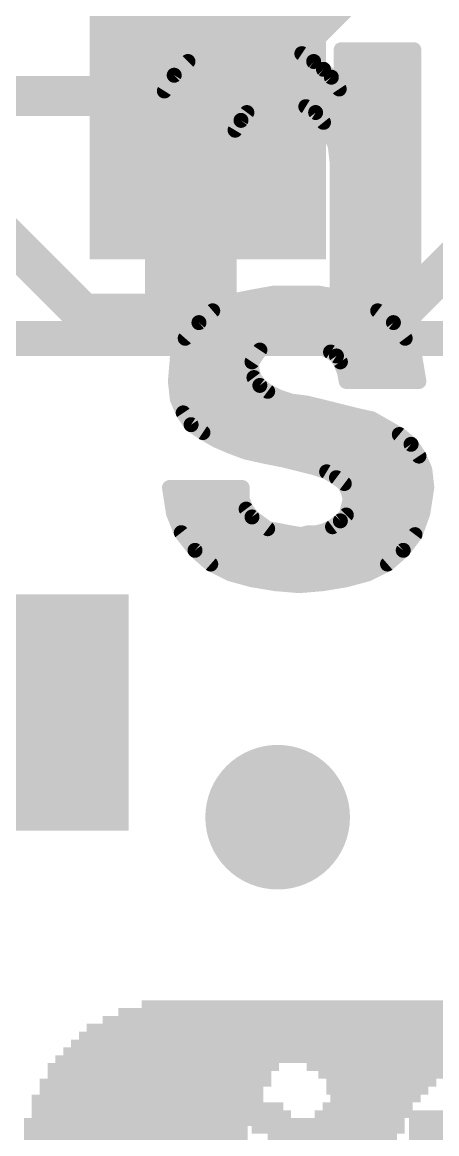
# Model space of a CAD drawing. Extents: x -32 to 103, y -61 to 35.
# Drawn here: x 21.92 to 24.03, y 8.01 to 13.68 of the extents above; entities that cross this region are included whole.
import ezdxf

# ---------------------------------------------------------------- set-up
doc = ezdxf.new("R2010")
doc.units = 0
for name, color, linetype in [('1', 12, 'CONTINUOUS'), ('16', 132, 'CONTINUOUS'), ('18', 110, 'CONTINUOUS'), ('21', 41, 'CONTINUOUS'), ('22', 40, 'CONTINUOUS'), ('29', 253, 'CONTINUOUS'), ('31', 253, 'CONTINUOUS'), ('51', 53, 'CONTINUOUS')]:
    doc.layers.add(name, color=color, linetype=linetype)

# ---------------------------------------------------------------- blocks, each defined once
blk = doc.blocks.new('RECT')
blk.add_solid([(-0.5, -0.5), (0.5, -0.5), (-0.5, 0.5), (0.5, 0.5)])
blk = doc.blocks.new('ROUNDV')
at = {"const_width": 0.5}
blk.add_lwpolyline([(0, -0.25, 1), (0, 0.25, 1), (0, -0.25)], format="xyb", dxfattribs=at)

msp = doc.modelspace()

# ---------------------------------------------------------------- linework, layer by layer
at = {"layer": '1', "const_width": 0.2032}
for points in [[(22.86, 13.12), (23.71, 13.97)], [(20.15, 13.3), (22.68, 13.3)], [(22.68, 13.3), (22.86, 13.12)], [(24.765, 13.12), (23.837, 12.192)], [(22.225, 12.192), (21.717, 12.7)], [(23.837, 12.192), (22.225, 12.192)]]:
    msp.add_lwpolyline(points, dxfattribs=at)
at = {"layer": '1', "const_width": 0.1016}
for points in [[(22.7159, 13.3359, 1), (22.6441, 13.2641)], [(22.68, 13.2492, 1), (22.68, 13.3508)], [(22.8241, 13.1559, 1), (22.8959, 13.0841)], [(22.8241, 13.0841, 1), (22.8959, 13.1559)], [(22.225, 12.2428, 1), (22.225, 12.1412)], [(23.837, 12.1412, 1), (23.837, 12.2428)], [(22.1891, 12.1561, 1), (22.2609, 12.2279)], [(23.8011, 12.2279, 1), (23.8729, 12.1561)]]:
    msp.add_lwpolyline(points, format="xyb", dxfattribs=at)
at = {"layer": '16', "const_width": 0.1778}
msp.add_lwpolyline([(29.21, 12.065), (17.1174, 12.065)], dxfattribs=at)
at = {"layer": '21', "const_width": 0.0762}
for points in [[(22.885, 12.206), (22.985, 12.256)], [(22.985, 12.256), (23.085, 12.276)], [(23.046, 12.2682), (23.561, 12.2682)], [(23.085, 12.276), (23.195, 12.296)], [(23.195, 12.296), (23.425, 12.296)], [(23.425, 12.296), (23.535, 12.276)], [(23.535, 12.276), (23.635, 12.246)], [(22.815, 12.146), (22.885, 12.206)], [(22.8687, 12.192), (23.7437, 12.192)], [(23.635, 12.246), (23.725, 12.206)], [(23.725, 12.206), (23.805, 12.146)], [(22.745, 12.066), (22.815, 12.146)], [(23.805, 12.146), (23.865, 12.066)], [(22.7886, 12.1158), (23.8277, 12.1158)], [(22.705, 11.966), (22.745, 12.066)], [(22.7344, 12.0396), (23.8782, 12.0396)], [(23.195, 12.026), (23.155, 12.016)], [(23.225, 12.036), (23.195, 12.026)], [(23.395, 12.036), (23.225, 12.036)], [(23.445, 12.016), (23.395, 12.036)], [(23.865, 12.066), (23.915, 11.966)], [(22.695, 11.846), (22.705, 11.966)], [(23.125, 12.006), (23.085, 11.946)], [(23.155, 12.016), (23.125, 12.006)], [(23.485, 11.996), (23.445, 12.016)], [(23.515, 11.976), (23.485, 11.996)], [(23.535, 11.946), (23.515, 11.976)], [(23.915, 11.966), (23.935, 11.846)], [(22.7048, 11.9634), (23.0966, 11.9634)], [(23.085, 11.946), (23.085, 11.906)], [(23.5234, 11.9634), (23.9154, 11.9634)], [(23.555, 11.896), (23.535, 11.946)], [(22.6984, 11.8872), (23.0897, 11.8872)], [(23.085, 11.906), (23.095, 11.866)], [(23.095, 11.866), (23.125, 11.826)], [(23.565, 11.846), (23.555, 11.896)], [(23.5568, 11.8872), (23.9281, 11.8872)], [(22.705, 11.756), (22.695, 11.846)], [(22.6989, 11.811), (23.145, 11.811)], [(23.125, 11.826), (23.165, 11.796)], [(23.165, 11.796), (23.225, 11.766)], [(23.935, 11.846), (23.565, 11.846)], [(22.735, 11.686), (22.705, 11.756)], [(23.225, 11.766), (23.285, 11.746)], [(23.285, 11.746), (23.365, 11.736)], [(22.7141, 11.7348), (23.3698, 11.7348)], [(22.775, 11.626), (22.735, 11.686)], [(23.365, 11.736), (23.605, 11.676)], [(22.7533, 11.6586), (23.6833, 11.6586)], [(22.835, 11.586), (22.775, 11.626)], [(23.605, 11.676), (23.695, 11.656)], [(23.695, 11.656), (23.835, 11.576)], [(22.905, 11.546), (22.835, 11.586)], [(22.8413, 11.5824), (23.8238, 11.5824)], [(23.835, 11.576), (23.895, 11.526)], [(22.975, 11.516), (22.905, 11.546)], [(23.055, 11.486), (22.975, 11.516)], [(23.895, 11.526), (23.935, 11.466)], [(23.0011, 11.5062), (23.9082, 11.5062)], [(23.145, 11.466), (23.055, 11.486)], [(23.245, 11.446), (23.145, 11.466)], [(23.935, 11.466), (23.965, 11.396)], [(23.405, 11.406), (23.245, 11.446)], [(23.309, 11.43), (23.9504, 11.43)], [(23.465, 11.386), (23.405, 11.406)], [(23.515, 11.356), (23.465, 11.386)], [(23.555, 11.326), (23.515, 11.356)], [(23.5179, 11.3538), (23.9697, 11.3538)], [(23.965, 11.396), (23.975, 11.306)], [(22.685, 11.176), (22.665, 11.306)], [(22.665, 11.306), (23.035, 11.306)], [(23.035, 11.306), (23.035, 11.246)], [(23.575, 11.286), (23.555, 11.326)], [(23.585, 11.246), (23.575, 11.286)], [(23.975, 11.306), (23.955, 11.176)], [(22.6694, 11.2776), (23.035, 11.2776)], [(23.035, 11.246), (23.055, 11.196)], [(23.565, 11.166), (23.585, 11.246)], [(23.5771, 11.2776), (23.9706, 11.2776)], [(22.6811, 11.2014), (23.0528, 11.2014)], [(22.725, 11.076), (22.685, 11.176)], [(23.055, 11.196), (23.085, 11.156)], [(23.5739, 11.2014), (23.9589, 11.2014)], [(23.955, 11.176), (23.915, 11.066)], [(22.7053, 11.1252), (23.1261, 11.1252)], [(23.085, 11.156), (23.165, 11.096)], [(23.495, 11.106), (23.535, 11.136)], [(23.5206, 11.1252), (23.9365, 11.1252)], [(23.535, 11.136), (23.565, 11.166)], [(22.795, 10.986), (22.725, 11.076)], [(23.165, 11.096), (23.225, 11.086)], [(23.225, 11.086), (23.275, 11.076)], [(23.275, 11.076), (23.335, 11.066)], [(23.335, 11.066), (23.375, 11.076)], [(23.375, 11.076), (23.415, 11.076)], [(23.415, 11.076), (23.455, 11.086)], [(23.455, 11.086), (23.495, 11.106)], [(23.915, 11.066), (23.855, 10.986)], [(22.746, 11.049), (23.9023, 11.049)], [(22.875, 10.916), (22.795, 10.986)], [(22.8101, 10.9728), (23.8399, 10.9728)], [(23.855, 10.986), (23.775, 10.916)], [(22.975, 10.866), (22.875, 10.916)], [(22.9138, 10.8966), (23.7362, 10.8966)], [(23.775, 10.916), (23.675, 10.866)], [(23.085, 10.836), (22.975, 10.866)], [(23.205, 10.816), (23.085, 10.836)], [(23.565, 10.836), (23.445, 10.816)], [(23.675, 10.866), (23.565, 10.836)], [(23.1786, 10.8204), (23.4714, 10.8204)], [(23.325, 10.806), (23.205, 10.816)], [(23.445, 10.816), (23.325, 10.806)]]:
    msp.add_lwpolyline(points, dxfattribs=at)
at = {"layer": '21', "const_width": 0.0381}
for points in [[(22.9813, 12.2747, 1), (22.9887, 12.2373)], [(22.9935, 12.239, 1), (22.9765, 12.273)], [(23.046, 12.2873, 1), (23.046, 12.2492)], [(23.0816, 12.2947, 1), (23.0884, 12.2573)], [(23.0887, 12.2573, 1), (23.0813, 12.2947)], [(23.195, 12.3151, 1), (23.195, 12.277)], [(23.1984, 12.2773, 1), (23.1916, 12.3147)], [(23.4284, 12.3147, 1), (23.4216, 12.2773)], [(23.425, 12.277, 1), (23.425, 12.3151)], [(23.5405, 12.2942, 1), (23.5295, 12.2578)], [(23.5316, 12.2573, 1), (23.5384, 12.2947)], [(23.561, 12.2492, 1), (23.561, 12.2873)], [(22.8687, 12.2111, 1), (22.8687, 12.173)], [(22.8765, 12.223, 1), (22.8935, 12.189)], [(22.8974, 12.1915, 1), (22.8726, 12.2205)], [(23.6427, 12.2634, 1), (23.6273, 12.2286)], [(23.6295, 12.2278, 1), (23.6405, 12.2642)], [(23.7364, 12.2212, 1), (23.7136, 12.1908)], [(23.7173, 12.1886, 1), (23.7327, 12.2234)], [(23.7437, 12.173, 1), (23.7437, 12.2111)], [(22.8026, 12.1605, 1), (22.8274, 12.1315)], [(22.8293, 12.1335, 1), (22.8007, 12.1585)], [(23.8202, 12.1574, 1), (23.7898, 12.1346)], [(23.7936, 12.1308, 1), (23.8164, 12.1612)], [(22.7886, 12.1349, 1), (22.7886, 12.0968)], [(23.8277, 12.0968, 1), (23.8277, 12.1349)], [(22.7344, 12.0587, 1), (22.7344, 12.0206)], [(22.7307, 12.0785, 1), (22.7593, 12.0535)], [(22.7627, 12.0589, 1), (22.7273, 12.0731)], [(23.189, 12.0441, 1), (23.201, 12.0079)], [(23.1996, 12.0075, 1), (23.1904, 12.0445)], [(23.225, 12.0551, 1), (23.225, 12.017)], [(23.231, 12.0179, 1), (23.219, 12.0541)], [(23.4021, 12.0537, 1), (23.3879, 12.0183)], [(23.395, 12.017, 1), (23.395, 12.0551)], [(23.882, 12.0745, 1), (23.848, 12.0575)], [(23.8498, 12.0546, 1), (23.8802, 12.0774)], [(23.8782, 12.0206, 1), (23.8782, 12.0587)], [(22.724, 11.9644, 1), (22.686, 11.9676)], [(23.119, 12.0241, 1), (23.131, 11.9879)], [(23.1409, 11.9954, 1), (23.1091, 12.0166)], [(23.1504, 12.0345, 1), (23.1596, 11.9975)], [(23.161, 11.9979, 1), (23.149, 12.0341)], [(23.4535, 12.033, 1), (23.4365, 11.999)], [(23.4379, 11.9983, 1), (23.4521, 12.0337)], [(23.4956, 12.0119, 1), (23.4744, 11.9801)], [(23.4765, 11.979, 1), (23.4935, 12.013)], [(23.5309, 11.9866, 1), (23.4991, 11.9654)], [(23.5044, 11.9601, 1), (23.5256, 11.9919)], [(23.9338, 11.9691, 1), (23.8962, 11.9629)], [(22.7048, 11.9825, 1), (22.7048, 11.9444)], [(22.6873, 11.9731, 1), (22.7227, 11.9589)], [(23.0691, 11.9566, 1), (23.1009, 11.9354)], [(23.1041, 11.946, 1), (23.066, 11.946)], [(23.0966, 11.9444, 1), (23.0966, 11.9825)], [(23.5234, 11.9825, 1), (23.5234, 11.9444)], [(23.5527, 11.9531, 1), (23.5173, 11.9389)], [(23.5191, 11.9354, 1), (23.5509, 11.9566)], [(23.898, 11.9575, 1), (23.932, 11.9745)], [(23.9154, 11.9444, 1), (23.9154, 11.9825)], [(22.6984, 11.9063, 1), (22.6984, 11.8681)], [(23.1035, 11.9106, 1), (23.0665, 11.9014)], [(23.066, 11.906, 1), (23.1041, 11.906)], [(23.1102, 11.8774, 1), (23.0798, 11.8546)], [(23.0897, 11.8681, 1), (23.0897, 11.9063)], [(23.5737, 11.8997, 1), (23.5363, 11.8923)], [(23.5373, 11.8889, 1), (23.5727, 11.9031)], [(23.5568, 11.9063, 1), (23.5568, 11.8681)], [(23.9281, 11.8681, 1), (23.9281, 11.9063)], [(22.7139, 11.8481, 1), (22.6761, 11.8439)], [(22.676, 11.8476, 1), (22.714, 11.8444)], [(22.6989, 11.83, 1), (22.6989, 11.7919)], [(23.0765, 11.8614, 1), (23.1135, 11.8706)], [(23.1364, 11.8412, 1), (23.1136, 11.8108)], [(23.1098, 11.8146, 1), (23.1402, 11.8374)], [(23.145, 11.7919, 1), (23.145, 11.83)], [(23.1735, 11.813, 1), (23.1565, 11.779)], [(23.565, 11.8651, 1), (23.565, 11.827)], [(23.5463, 11.8423, 1), (23.5837, 11.8497)], [(23.9162, 11.8429, 1), (23.9538, 11.8491)], [(23.935, 11.827, 1), (23.935, 11.8651)], [(22.7225, 11.7635, 1), (22.6875, 11.7485)], [(22.6861, 11.7539, 1), (22.7239, 11.7581)], [(23.1536, 11.7808, 1), (23.1764, 11.8112)], [(23.231, 11.7841, 1), (23.219, 11.7479)], [(23.2165, 11.749, 1), (23.2335, 11.783)], [(23.2874, 11.7649, 1), (23.2826, 11.7271)], [(23.279, 11.7279, 1), (23.291, 11.7641)], [(22.7141, 11.7538, 1), (22.7141, 11.7157)], [(22.7509, 11.6966, 1), (22.7191, 11.6754)], [(23.3696, 11.7545, 1), (23.3604, 11.7175)], [(23.3626, 11.7171, 1), (23.3674, 11.7549)], [(23.3698, 11.7157, 1), (23.3698, 11.7538)], [(22.7175, 11.6785, 1), (22.7525, 11.6935)], [(22.7533, 11.6776, 1), (22.7533, 11.6395)], [(22.7856, 11.6419, 1), (22.7644, 11.6101)], [(23.6091, 11.6946, 1), (23.6009, 11.6574)], [(23.6004, 11.6575, 1), (23.6096, 11.6945)], [(23.7045, 11.6725, 1), (23.6855, 11.6395)], [(23.6833, 11.6395, 1), (23.6833, 11.6776)], [(23.6909, 11.6374, 1), (23.6991, 11.6746)], [(22.7591, 11.6154, 1), (22.7909, 11.6366)], [(22.8445, 11.6025, 1), (22.8255, 11.5695)], [(22.8413, 11.6014, 1), (22.8413, 11.5633)], [(22.8244, 11.5701, 1), (22.8456, 11.6019)], [(23.8472, 11.5906, 1), (23.8228, 11.5614)], [(23.8238, 11.5633, 1), (23.8238, 11.6014)], [(23.8255, 11.5595, 1), (23.8445, 11.5925)], [(22.9125, 11.5635, 1), (22.8975, 11.5285)], [(22.8955, 11.5295, 1), (22.9145, 11.5625)], [(22.9817, 11.5338, 1), (22.9683, 11.4982)], [(22.9675, 11.4985, 1), (22.9825, 11.5335)], [(23.9109, 11.5366, 1), (23.8791, 11.5154)], [(23.8828, 11.5114, 1), (23.9072, 11.5406)], [(23.0011, 11.5252, 1), (23.0011, 11.4871)], [(23.0591, 11.5046, 1), (23.0509, 11.4674)], [(23.0483, 11.4682, 1), (23.0617, 11.5038)], [(23.1487, 11.4847, 1), (23.1413, 11.4473)], [(23.1409, 11.4474, 1), (23.1491, 11.4846)], [(23.9082, 11.4871, 1), (23.9082, 11.5252)], [(23.9525, 11.4735, 1), (23.9175, 11.4585)], [(23.9191, 11.4554, 1), (23.9509, 11.4766)], [(23.2496, 11.4645, 1), (23.2404, 11.4275)], [(23.2413, 11.4273, 1), (23.2487, 11.4647)], [(23.309, 11.449, 1), (23.309, 11.4109)], [(23.411, 11.4241, 1), (23.399, 11.3879)], [(23.4004, 11.3875, 1), (23.4096, 11.4245)], [(23.9504, 11.4109, 1), (23.9504, 11.449)], [(23.4748, 11.4023, 1), (23.4552, 11.3697)], [(23.459, 11.3679, 1), (23.471, 11.4041)], [(23.5264, 11.3712, 1), (23.5036, 11.3408)], [(23.5179, 11.3728, 1), (23.5179, 11.3347)], [(23.5052, 11.3397, 1), (23.5248, 11.3723)], [(23.9839, 11.3981, 1), (23.9461, 11.3939)], [(23.9475, 11.3885, 1), (23.9825, 11.4035)], [(23.9697, 11.3347, 1), (23.9697, 11.3728)], [(22.665, 11.3251, 1), (22.665, 11.287)], [(22.6838, 11.3089, 1), (22.6462, 11.3031)], [(23.0541, 11.306, 1), (23.016, 11.306)], [(23.035, 11.287, 1), (23.035, 11.3251)], [(23.572, 11.3345, 1), (23.538, 11.3175)], [(23.5436, 11.3108, 1), (23.5664, 11.3412)], [(23.5935, 11.2906, 1), (23.5565, 11.2814)], [(23.9938, 11.3031, 1), (23.9562, 11.3089)], [(23.9561, 11.3039, 1), (23.9939, 11.3081)], [(22.6694, 11.2967, 1), (22.6694, 11.2586)], [(23.0527, 11.2531, 1), (23.0173, 11.2389)], [(23.035, 11.2586, 1), (23.035, 11.2967)], [(23.558, 11.2775, 1), (23.592, 11.2945)], [(23.5771, 11.2967, 1), (23.5771, 11.2586)], [(23.6035, 11.2414, 1), (23.5665, 11.2506)], [(23.5665, 11.2414, 1), (23.6035, 11.2506)], [(23.9706, 11.2586, 1), (23.9706, 11.2967)], [(22.6811, 11.2205, 1), (22.6811, 11.1824)], [(22.7027, 11.1831, 1), (22.6673, 11.1689)], [(23.016, 11.246, 1), (23.0541, 11.246)], [(23.0702, 11.2074, 1), (23.0398, 11.1846)], [(23.0373, 11.1889, 1), (23.0727, 11.2031)], [(23.0528, 11.1824, 1), (23.0528, 11.2205)], [(23.5739, 11.2205, 1), (23.5739, 11.1824)], [(23.9729, 11.1695, 1), (23.9371, 11.1825)], [(23.9589, 11.1824, 1), (23.9589, 11.2205)], [(22.6662, 11.1731, 1), (22.7038, 11.1789)], [(22.7053, 11.1443, 1), (22.7053, 11.1062)], [(23.0964, 11.1712, 1), (23.0736, 11.1408)], [(23.0698, 11.1446, 1), (23.1002, 11.1674)], [(23.1261, 11.1062, 1), (23.1261, 11.1443)], [(23.5206, 11.1443, 1), (23.5206, 11.1062)], [(23.5215, 11.1495, 1), (23.5485, 11.1225)], [(23.5464, 11.1208, 1), (23.5236, 11.1512)], [(23.5465, 11.1706, 1), (23.5835, 11.1614)], [(23.5785, 11.1525, 1), (23.5515, 11.1795)], [(23.9362, 11.1789, 1), (23.9738, 11.1731)], [(23.9365, 11.1062, 1), (23.9365, 11.1443)], [(22.74, 11.0877, 1), (22.71, 11.0643)], [(22.7073, 11.0689, 1), (22.7427, 11.0831)], [(23.1681, 11.1148, 1), (23.1619, 11.0772)], [(23.1536, 11.0808, 1), (23.1764, 11.1112)], [(23.2287, 11.1047, 1), (23.2213, 11.0673)], [(23.2219, 11.0672, 1), (23.2281, 11.1048)], [(23.2781, 11.0948, 1), (23.2719, 11.0572)], [(23.2713, 11.0573, 1), (23.2787, 11.0947)], [(23.3304, 11.0845, 1), (23.3396, 11.0475)], [(23.3319, 11.0472, 1), (23.3381, 11.0848)], [(23.375, 11.0951, 1), (23.375, 11.057)], [(23.3796, 11.0575, 1), (23.3704, 11.0945)], [(23.4104, 11.0945, 1), (23.4196, 11.0575)], [(23.415, 11.057, 1), (23.415, 11.0951)], [(23.4465, 11.103, 1), (23.4635, 11.069)], [(23.4596, 11.0675, 1), (23.4504, 11.1045)], [(23.4836, 11.1212, 1), (23.5064, 11.0908)], [(23.5035, 11.089, 1), (23.4865, 11.123)], [(23.9302, 11.0546, 1), (23.8998, 11.0774)], [(22.746, 11.0681, 1), (22.746, 11.03)], [(23.8971, 11.0725, 1), (23.9329, 11.0595)], [(23.9023, 11.03, 1), (23.9023, 11.0681)], [(22.8075, 11.0003, 1), (22.7825, 10.9717)], [(22.78, 10.9743, 1), (22.81, 10.9977)], [(22.8101, 10.9919, 1), (22.8101, 10.9538)], [(23.8398, 10.9974, 1), (23.8702, 10.9746)], [(23.8399, 10.9538, 1), (23.8399, 10.9919)], [(23.8675, 10.9717, 1), (23.8425, 11.0003)], [(22.8835, 10.933, 1), (22.8665, 10.899)], [(22.8625, 10.9017, 1), (22.8875, 10.9303)], [(22.9138, 10.9157, 1), (22.9138, 10.8776)], [(23.7362, 10.8776, 1), (23.7362, 10.9157)], [(23.7625, 10.9303, 1), (23.7875, 10.9017)], [(23.7835, 10.899, 1), (23.7665, 10.933)], [(22.98, 10.8844, 1), (22.97, 10.8476)], [(22.9665, 10.849, 1), (22.9835, 10.883)], [(23.0881, 10.8548, 1), (23.0819, 10.8172)], [(23.08, 10.8176, 1), (23.09, 10.8544)], [(23.56, 10.8544, 1), (23.57, 10.8176)], [(23.5681, 10.8172, 1), (23.5619, 10.8548)], [(23.6665, 10.883, 1), (23.6835, 10.849)], [(23.68, 10.8476, 1), (23.67, 10.8844)], [(23.1786, 10.8395, 1), (23.1786, 10.8014)], [(23.2066, 10.835, 1), (23.2034, 10.797)], [(23.2019, 10.7972, 1), (23.2081, 10.8348)], [(23.3234, 10.825, 1), (23.3266, 10.787)], [(23.3234, 10.787, 1), (23.3266, 10.825)], [(23.4419, 10.8348, 1), (23.4481, 10.7972)], [(23.4466, 10.797, 1), (23.4434, 10.835)], [(23.4714, 10.8014, 1), (23.4714, 10.8395)]]:
    msp.add_lwpolyline(points, format="xyb", dxfattribs=at)
at = {"layer": '22', "const_width": 0.0762}
for points in [[(22.959, 13.556), (22.849, 13.526)], [(23.099, 13.566), (22.959, 13.556)], [(23.0654, 13.5636), (23.1734, 13.5636)], [(23.159, 13.566), (23.099, 13.566)], [(23.219, 13.556), (23.159, 13.566)], [(23.339, 13.516), (23.219, 13.556)], [(22.849, 13.526), (22.759, 13.476)], [(23.399, 13.476), (23.339, 13.516)], [(23.909, 13.536), (23.539, 13.536)], [(23.539, 13.536), (23.539, 13.336)], [(23.909, 12.116), (23.909, 13.536)], [(22.759, 13.476), (22.689, 13.406)], [(22.7795, 13.4874), (23.3819, 13.4874)], [(23.449, 13.436), (23.399, 13.476)], [(23.539, 13.4874), (23.909, 13.4874)], [(22.689, 13.406), (22.639, 13.326)], [(22.6942, 13.4112), (23.4738, 13.4112)], [(23.489, 13.396), (23.449, 13.436)], [(23.529, 13.336), (23.489, 13.396)], [(23.539, 13.4112), (23.909, 13.4112)], [(22.639, 13.326), (22.609, 13.226)], [(22.6446, 13.335), (23.909, 13.335)], [(23.539, 13.336), (23.529, 13.336)], [(22.609, 13.226), (22.589, 13.116)], [(22.6188, 13.2588), (23.1758, 13.2588)], [(23.029, 13.176), (23.059, 13.216)], [(23.059, 13.216), (23.109, 13.246)], [(23.109, 13.246), (23.159, 13.256)], [(23.159, 13.256), (23.219, 13.266)], [(23.219, 13.266), (23.299, 13.256)], [(23.2766, 13.2588), (23.909, 13.2588)], [(23.299, 13.256), (23.359, 13.246)], [(23.359, 13.246), (23.409, 13.216)], [(23.409, 13.216), (23.449, 13.166)], [(22.6011, 13.1826), (23.034, 13.1826)], [(22.999, 13.126), (23.029, 13.176)], [(23.4357, 13.1826), (23.909, 13.1826)], [(23.449, 13.166), (23.479, 13.116)], [(22.589, 13.116), (22.579, 12.986)], [(22.5883, 13.1064), (22.9957, 13.1064)], [(22.989, 13.066), (22.999, 13.126)], [(23.479, 13.116), (23.509, 13.046)], [(23.4831, 13.1064), (23.909, 13.1064)], [(22.979, 12.996), (22.989, 13.066)], [(23.509, 13.046), (23.519, 12.956)], [(22.579, 12.986), (22.579, 12.116)], [(22.5824, 13.0302), (22.9839, 13.0302)], [(22.969, 12.916), (22.979, 12.996)], [(23.5108, 13.0302), (23.909, 13.0302)], [(22.579, 12.954), (22.9738, 12.954)], [(23.519, 12.956), (23.519, 12.116)], [(23.519, 12.954), (23.909, 12.954)], [(22.579, 12.8778), (22.969, 12.8778)], [(22.969, 12.116), (22.969, 12.916)], [(23.519, 12.8778), (23.909, 12.8778)], [(22.579, 12.8016), (22.969, 12.8016)], [(23.519, 12.8016), (23.909, 12.8016)], [(22.579, 12.7254), (22.969, 12.7254)], [(23.519, 12.7254), (23.909, 12.7254)], [(22.579, 12.6492), (22.969, 12.6492)], [(23.519, 12.6492), (23.909, 12.6492)], [(22.579, 12.573), (22.969, 12.573)], [(23.519, 12.573), (23.909, 12.573)], [(22.579, 12.4968), (22.969, 12.4968)], [(23.519, 12.4968), (23.909, 12.4968)], [(22.579, 12.4206), (22.969, 12.4206)], [(23.519, 12.4206), (23.909, 12.4206)], [(22.579, 12.3444), (22.969, 12.3444)], [(23.519, 12.3444), (23.909, 12.3444)], [(22.579, 12.2682), (22.969, 12.2682)], [(23.519, 12.2682), (23.909, 12.2682)], [(22.579, 12.192), (22.969, 12.192)], [(23.519, 12.192), (23.909, 12.192)], [(22.579, 12.116), (22.969, 12.116)], [(23.519, 12.116), (23.909, 12.116)]]:
    msp.add_lwpolyline(points, dxfattribs=at)
at = {"layer": '22', "const_width": 0.0381}
for points in [[(22.9576, 13.575, 1), (22.9604, 13.537)], [(22.964, 13.5376, 1), (22.954, 13.5744)], [(23.0654, 13.5827, 1), (23.0654, 13.5446)], [(23.099, 13.5851, 1), (23.099, 13.547)], [(23.1004, 13.547, 1), (23.0976, 13.585)], [(23.1621, 13.5848, 1), (23.1559, 13.5472)], [(23.159, 13.547, 1), (23.159, 13.5851)], [(23.1734, 13.5446, 1), (23.1734, 13.5827)], [(23.225, 13.5741, 1), (23.213, 13.5379)], [(23.2159, 13.5372, 1), (23.2221, 13.5748)], [(22.844, 13.5444, 1), (22.854, 13.5076)], [(22.8583, 13.5093, 1), (22.8397, 13.5427)], [(23.3496, 13.5319, 1), (23.3284, 13.5001)], [(23.333, 13.4979, 1), (23.345, 13.5341)], [(23.539, 13.5551, 1), (23.539, 13.517)], [(23.5581, 13.536, 1), (23.52, 13.536)], [(23.9281, 13.536, 1), (23.89, 13.536)], [(23.909, 13.517, 1), (23.909, 13.5551)], [(22.7497, 13.4927, 1), (22.7683, 13.4593)], [(22.7725, 13.4625, 1), (22.7455, 13.4895)], [(22.7795, 13.5065, 1), (22.7795, 13.4684)], [(23.4109, 13.4909, 1), (23.3871, 13.4611)], [(23.3819, 13.4684, 1), (23.3819, 13.5065)], [(23.3884, 13.4601, 1), (23.4096, 13.4919)], [(23.539, 13.5065, 1), (23.539, 13.4684)], [(23.909, 13.4684, 1), (23.909, 13.5065)], [(22.6755, 13.4195, 1), (22.7025, 13.3925)], [(22.7052, 13.3959, 1), (22.6728, 13.4161)], [(22.6942, 13.4303, 1), (22.6942, 13.3922)], [(23.4625, 13.4495, 1), (23.4355, 13.4225)], [(23.4371, 13.4211, 1), (23.4609, 13.4509)], [(23.5049, 13.4066, 1), (23.4731, 13.3854)], [(23.4738, 13.3922, 1), (23.4738, 13.4303)], [(23.4755, 13.3825, 1), (23.5025, 13.4095)], [(23.539, 13.4303, 1), (23.539, 13.3922)], [(23.909, 13.3922, 1), (23.909, 13.4303)], [(22.6572, 13.3205, 1), (22.6208, 13.3315)], [(22.6446, 13.3541, 1), (22.6446, 13.316)], [(23.529, 13.3551, 1), (23.529, 13.317)], [(23.5131, 13.3254, 1), (23.5449, 13.3466)], [(23.539, 13.317, 1), (23.539, 13.3551)], [(23.909, 13.316, 1), (23.909, 13.3541)], [(22.6228, 13.3361, 1), (22.6552, 13.3159)], [(23.52, 13.336, 1), (23.5581, 13.336)], [(22.5908, 13.2315, 1), (22.6272, 13.2205)], [(22.6277, 13.2226, 1), (22.5903, 13.2294)], [(22.6188, 13.2779, 1), (22.6188, 13.2398)], [(23.0492, 13.2323, 1), (23.0688, 13.1997)], [(23.0742, 13.2046, 1), (23.0438, 13.2274)], [(23.1053, 13.2647, 1), (23.1127, 13.2273)], [(23.1188, 13.2297, 1), (23.0992, 13.2623)], [(23.1559, 13.2748, 1), (23.1621, 13.2372)], [(23.1627, 13.2373, 1), (23.1553, 13.2747)], [(23.1758, 13.2398, 1), (23.1758, 13.2779)], [(23.2214, 13.2849, 1), (23.2166, 13.2471)], [(23.2221, 13.2472, 1), (23.2159, 13.2848)], [(23.2766, 13.2779, 1), (23.2766, 13.2398)], [(23.3021, 13.2748, 1), (23.2959, 13.2372)], [(23.2966, 13.2371, 1), (23.3014, 13.2749)], [(23.3688, 13.2623, 1), (23.3492, 13.2297)], [(23.3559, 13.2272, 1), (23.3621, 13.2648)], [(23.4239, 13.2279, 1), (23.3941, 13.2041)], [(23.3992, 13.1997, 1), (23.4188, 13.2323)], [(23.909, 13.2398, 1), (23.909, 13.2779)], [(22.6011, 13.2017, 1), (22.6011, 13.1636)], [(23.0138, 13.1874, 1), (23.0442, 13.1646)], [(23.0453, 13.1662, 1), (23.0127, 13.1858)], [(23.034, 13.1636, 1), (23.034, 13.2017)], [(23.4357, 13.2017, 1), (23.4357, 13.1636)], [(23.4653, 13.1758, 1), (23.4327, 13.1562)], [(23.4341, 13.1541, 1), (23.4639, 13.1779)], [(23.909, 13.1636, 1), (23.909, 13.2017)], [(22.5883, 13.1255, 1), (22.5883, 13.0874)], [(22.5703, 13.1194, 1), (22.6077, 13.1126)], [(22.608, 13.1145, 1), (22.57, 13.1175)], [(22.9827, 13.1358, 1), (23.0153, 13.1162)], [(23.0178, 13.1229, 1), (22.9802, 13.1291)], [(22.9957, 13.0874, 1), (22.9957, 13.1255)], [(23.4965, 13.1235, 1), (23.4615, 13.1085)], [(23.4627, 13.1062, 1), (23.4953, 13.1258)], [(23.4831, 13.1255, 1), (23.4831, 13.0874)], [(23.909, 13.0874, 1), (23.909, 13.1255)], [(22.9702, 13.0691, 1), (23.0078, 13.0629)], [(23.0079, 13.0633, 1), (22.9701, 13.0687)], [(23.5279, 13.0481, 1), (23.4901, 13.0439)], [(22.5981, 12.986, 1), (22.56, 12.986)], [(22.5824, 13.0493, 1), (22.5824, 13.0112)], [(22.9979, 12.9936, 1), (22.9601, 12.9984)], [(22.9839, 13.0112, 1), (22.9839, 13.0493)], [(23.4915, 13.0385, 1), (23.5265, 13.0535)], [(23.5108, 13.0493, 1), (23.5108, 13.0112)], [(23.909, 13.0112, 1), (23.909, 13.0493)], [(22.56, 12.9875, 1), (22.598, 12.9845)], [(22.579, 12.9731, 1), (22.579, 12.935)], [(22.9601, 12.9987, 1), (22.9979, 12.9933)], [(22.9738, 12.935, 1), (22.9738, 12.9731)], [(23.5381, 12.956, 1), (23.5, 12.956)], [(23.519, 12.9731, 1), (23.519, 12.935)], [(23.5001, 12.9539, 1), (23.5379, 12.9581)], [(23.909, 12.935, 1), (23.909, 12.9731)], [(22.579, 12.8969, 1), (22.579, 12.8588)], [(22.9881, 12.916, 1), (22.95, 12.916)], [(22.9501, 12.9184, 1), (22.9879, 12.9136)], [(22.969, 12.8588, 1), (22.969, 12.8969)], [(23.519, 12.8969, 1), (23.519, 12.8588)], [(23.909, 12.8588, 1), (23.909, 12.8969)], [(22.579, 12.8207, 1), (22.579, 12.7826)], [(22.969, 12.7826, 1), (22.969, 12.8207)], [(23.519, 12.8207, 1), (23.519, 12.7826)], [(23.909, 12.7826, 1), (23.909, 12.8207)], [(22.579, 12.7445, 1), (22.579, 12.7064)], [(22.969, 12.7064, 1), (22.969, 12.7445)], [(23.519, 12.7445, 1), (23.519, 12.7064)], [(23.909, 12.7064, 1), (23.909, 12.7445)], [(22.579, 12.6683, 1), (22.579, 12.6302)], [(22.969, 12.6302, 1), (22.969, 12.6683)], [(23.519, 12.6683, 1), (23.519, 12.6302)], [(23.909, 12.6302, 1), (23.909, 12.6683)], [(22.579, 12.5921, 1), (22.579, 12.554)], [(22.969, 12.554, 1), (22.969, 12.5921)], [(23.519, 12.5921, 1), (23.519, 12.554)], [(23.909, 12.554, 1), (23.909, 12.5921)], [(22.579, 12.5159, 1), (22.579, 12.4778)], [(22.969, 12.4778, 1), (22.969, 12.5159)], [(23.519, 12.5159, 1), (23.519, 12.4778)], [(23.909, 12.4778, 1), (23.909, 12.5159)], [(22.579, 12.4397, 1), (22.579, 12.4016)], [(22.969, 12.4016, 1), (22.969, 12.4397)], [(23.519, 12.4397, 1), (23.519, 12.4016)], [(23.909, 12.4016, 1), (23.909, 12.4397)], [(22.579, 12.3635, 1), (22.579, 12.3254)], [(22.969, 12.3254, 1), (22.969, 12.3635)], [(23.519, 12.3635, 1), (23.519, 12.3254)], [(23.909, 12.3254, 1), (23.909, 12.3635)], [(22.579, 12.2873, 1), (22.579, 12.2492)], [(22.969, 12.2492, 1), (22.969, 12.2873)], [(23.519, 12.2873, 1), (23.519, 12.2492)], [(23.909, 12.2492, 1), (23.909, 12.2873)], [(22.579, 12.2111, 1), (22.579, 12.173)], [(22.969, 12.173, 1), (22.969, 12.2111)], [(23.519, 12.2111, 1), (23.519, 12.173)], [(23.909, 12.173, 1), (23.909, 12.2111)], [(22.579, 12.1351, 1), (22.579, 12.097)], [(22.56, 12.116, 1), (22.5981, 12.116)], [(22.95, 12.116, 1), (22.9881, 12.116)], [(22.969, 12.097, 1), (22.969, 12.1351)], [(23.519, 12.1351, 1), (23.519, 12.097)], [(23.5, 12.116, 1), (23.5381, 12.116)], [(23.89, 12.116, 1), (23.9281, 12.116)], [(23.909, 12.097, 1), (23.909, 12.1351)]]:
    msp.add_lwpolyline(points, format="xyb", dxfattribs=at)
at = {"layer": '51', "const_width": 0.1016}
for points in [[(22.428, 13.614), (22.428, 14.326)], [(23.279, 13.614), (23.279, 14.326)]]:
    msp.add_lwpolyline(points, dxfattribs=at)
at = {"layer": '51', "const_width": 0.0508}
for points in [[(22.4026, 13.614, 1), (22.4534, 13.614)], [(23.2536, 13.614, 1), (23.3044, 13.614)]]:
    msp.add_lwpolyline(points, format="xyb", dxfattribs=at)

# ---------------------------------------------------------------- block references
at = {"layer": '1', "xscale": 1.1}
for p, rotation in [((22.86, 13.12), 90), ((21.805, 10.16), 180)]:
    msp.add_blockref('RECT', p, dxfattribs=dict(at, rotation=rotation))
at = {"layer": '18', "xscale": 0.7366, "yscale": 0.7366}
msp.add_blockref('ROUNDV', (23.2156, 9.6266), dxfattribs=at)
msp.add_blockref('ROUNDV', (23.2156, 9.6266), dxfattribs=at)
at = {"layer": '21', "yscale": 0.04}
for p, xscale in [((24.184, 8.674), 3.32), ((24.184, 8.594), 3.72), ((24.184, 8.634), 3.56), ((24.184, 8.554), 3.88), ((24.184, 8.474), 4.04), ((24.184, 8.514), 3.96), ((24.184, 8.434), 4.12), ((22.564, 8.394), 0.96), ((24.764, 8.394), 3.04), ((22.504, 8.354), 0.92), ((22.464, 8.314), 0.84), ((23.504, 8.354), 0.28), ((23.544, 8.314), 0.2), ((22.424, 8.274), 0.84), ((23.564, 8.274), 0.16), ((22.384, 8.194), 0.84), ((22.424, 8.234), 0.84), ((23.564, 8.234), 0.16), ((23.564, 8.194), 0.16), ((22.384, 8.154), 0.84), ((23.164, 8.154), 0.16), ((23.544, 8.154), 0.2), ((22.384, 8.114), 0.84), ((23.164, 8.114), 0.24), ((23.524, 8.114), 0.24), ((24.004, 8.114), 0.24), ((22.364, 8.074), 0.88), ((22.364, 8.034), 0.88), ((23.344, 8.074), 0.6), ((23.364, 8.034), 0.56), ((24.044, 8.074), 0.32), ((24.064, 8.034), 0.36), ((22.364, 7.994), 0.88), ((23.404, 7.994), 0.48), ((24.084, 7.994), 0.4)]:
    msp.add_blockref('RECT', p, dxfattribs=dict(at, xscale=xscale))
at = {"layer": '22', "yscale": 0.04, "rotation": 180}
for p, xscale in [((24.203, 8.674), 3.32), ((24.203, 8.594), 3.72), ((24.203, 8.634), 3.56), ((24.203, 8.554), 3.88), ((24.203, 8.474), 4.04), ((24.203, 8.514), 3.96), ((24.203, 8.434), 4.12), ((23.623, 8.394), 3.04), ((22.643, 8.354), 1.16), ((22.623, 8.314), 1.12), ((23.783, 8.354), 0.8), ((23.763, 8.314), 0.68), ((22.603, 8.274), 1.16), ((23.743, 8.274), 0.56), ((22.563, 8.194), 1.16), ((22.583, 8.234), 1.12), ((23.723, 8.234), 0.52), ((23.723, 8.194), 0.44), ((22.543, 8.154), 1.12), ((23.703, 8.154), 0.4), ((22.543, 8.114), 1.12), ((23.703, 8.114), 0.4), ((22.523, 8.074), 1.16), ((22.503, 8.034), 1.12), ((23.703, 8.074), 0.32), ((23.703, 8.034), 0.32), ((22.503, 7.994), 1.12), ((23.703, 7.994), 0.24)]:
    msp.add_blockref('RECT', p, dxfattribs=dict(at, xscale=xscale))
at = {"layer": '29', "xscale": 1.3032, "yscale": 1.2032}
for p, rotation in [((22.86, 13.12), 90), ((21.805, 10.16), 180)]:
    msp.add_blockref('RECT', p, dxfattribs=dict(at, rotation=rotation))
at = {"layer": '31', "xscale": 1.1}
for p, rotation in [((22.86, 13.12), 90), ((21.805, 10.16), 180)]:
    msp.add_blockref('RECT', p, dxfattribs=dict(at, rotation=rotation))
at = {"layer": '51', "xscale": 0.5001, "yscale": 0.95, "rotation": 90}
msp.add_blockref('RECT', (22.8549, 13.3819), dxfattribs=at)

doc.saveas('drawing.dxf')
